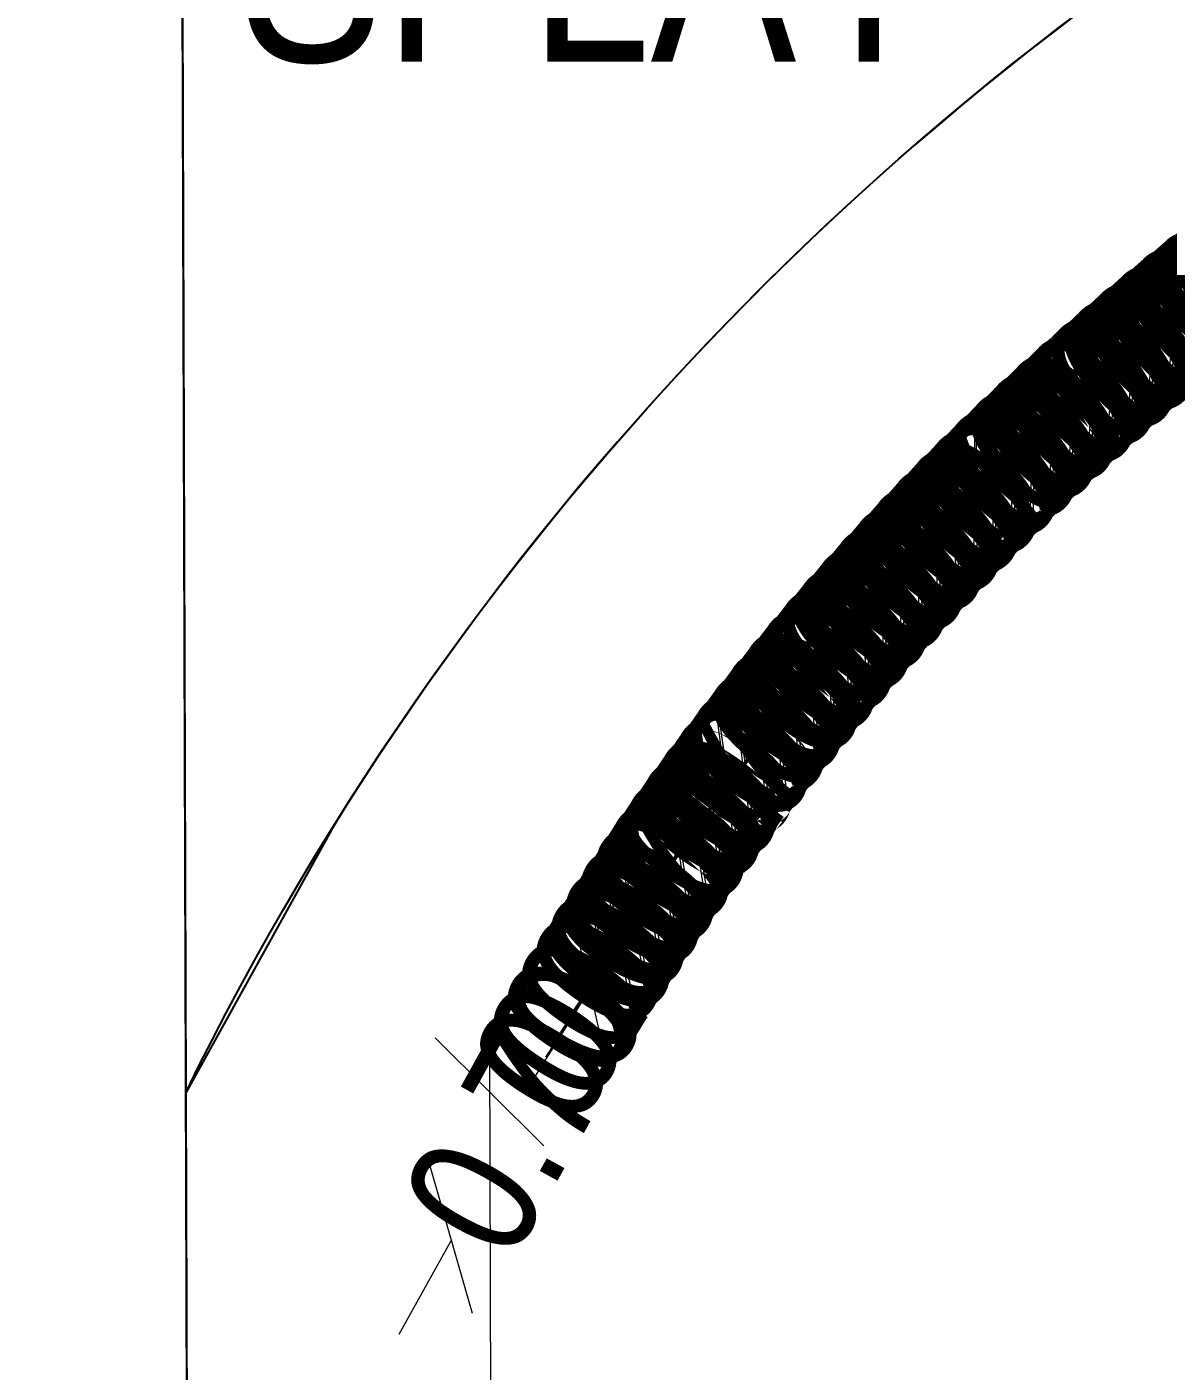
# Model space of a CAD drawing. Header units: millimetres. Extents: x 29397 to 29927, y 26123 to 26652.
# Drawn here: x 29647.946 to 29650.576, y 26380.767 to 26383.866 of the extents above; entities that cross this region are included whole.
import ezdxf

# ---------------------------------------------------------------- set-up
doc = ezdxf.new("R2010")
doc.units = ezdxf.units.MM
doc.header["$LTSCALE"] = 0.3
for name, color, linetype in [('_IndivSubPlot', 180, 'Continuous'), ('_IndivSubPlot_DIMENSION', 7, 'Continuous'), ('_InternalRoad', 3, 'Continuous'), ('_Splay', 90, 'Continuous')]:
    doc.layers.add(name, color=color, linetype=linetype)
doc.layers.get('0').off()
doc.styles.add('PreDCRFont', font='ARIALN.TTF')
doc.dimstyles.new('PDCR-PLOT-INT', dxfattribs={"dimtxt": 0.3, "dimasz": 0.25, "dimexe": 0.25, "dimexo": 0.25, "dimgap": 0.25, "dimtad": 0, "dimzin": 0, "dimdsep": 46, "dimtxsty": 'PreDCRFont', "dimblk": 'OBLIQUE', "dimcen": 0.5, "dimdle": 0.1, "dimadec": 0, "dimazin": 0, "dimtfac": 1, "dimtix": 1, "dimtofl": 0, "dimtmove": 1, "dimatfit": 1, "dimfxl": 1, "dimtolj": 1, "dimtzin": 0, "dimlwd": 15, "dimarcsym": 0})

# ---------------------------------------------------------------- blocks, each defined once
blk = doc.blocks.new('_Oblique')
at = {"color": 0, "linetype": 'ByBlock', "lineweight": -2}
blk.add_line((-0.5, -0.5), (0.5, 0.5), dxfattribs=at)
blk = doc.blocks.new('*D438')
at = {"layer": '_IndivSubPlot_DIMENSION', "color": 0, "lineweight": 15, "transparency": 16777216}
for p, q in [((29650.9936, 26383.4853), (29651.1986, 26383.6284)), ((29650.9369, 26383.4457), (29650.732, 26383.3025))]:
    blk.add_line(p, q, dxfattribs=at)
at = {"layer": '_IndivSubPlot_DIMENSION', "color": 0, "lineweight": 15, "transparency": 16777216, "xscale": 0.25, "yscale": 0.25, "zscale": 0.25}
for p, rotation in [((29650.9936, 26383.4853), 214.9317827750396), ((29650.9369, 26383.4457), 34.93178277503959)]:
    blk.add_blockref('_Oblique', p, dxfattribs=dict(at, rotation=rotation))
at = {"layer": '_IndivSubPlot_DIMENSION', "color": 0, "lineweight": 15, "transparency": 16777216, "insert": (29650.9653, 26383.4655), "char_height": 0.3, "attachment_point": 5, "rotation": 34.9318, "style": 'PreDCRFont'}
blk.add_mtext('\\A1;0.07', dxfattribs=at)
blk = doc.blocks.new('*D439')
at = {"layer": '_IndivSubPlot_DIMENSION', "color": 0, "lineweight": 15, "transparency": 16777216}
for p, q in [((29650.9426, 26383.4497), (29651.1462, 26383.5949)), ((29650.8863, 26383.4096), (29650.6828, 26383.2644))]:
    blk.add_line(p, q, dxfattribs=at)
at = {"layer": '_IndivSubPlot_DIMENSION', "color": 0, "lineweight": 15, "transparency": 16777216, "xscale": 0.25, "yscale": 0.25, "zscale": 0.25}
for p, rotation in [((29650.9426, 26383.4497), 215.5047405726479), ((29650.8863, 26383.4096), 35.50474057264788)]:
    blk.add_blockref('_Oblique', p, dxfattribs=dict(at, rotation=rotation))
at = {"layer": '_IndivSubPlot_DIMENSION', "color": 0, "lineweight": 15, "transparency": 16777216, "insert": (29650.9145, 26383.4296), "char_height": 0.3, "attachment_point": 5, "rotation": 35.5047, "style": 'PreDCRFont'}
blk.add_mtext('\\A1;0.07', dxfattribs=at)
blk = doc.blocks.new('*D440')
at = {"layer": '_IndivSubPlot_DIMENSION', "color": 0, "lineweight": 15, "transparency": 16777216}
for p, q in [((29650.892, 26383.4137), (29651.0941, 26383.5609)), ((29650.8361, 26383.3729), (29650.6341, 26383.2257))]:
    blk.add_line(p, q, dxfattribs=at)
at = {"layer": '_IndivSubPlot_DIMENSION', "color": 0, "lineweight": 15, "transparency": 16777216, "xscale": 0.25, "yscale": 0.25, "zscale": 0.25}
for p, rotation in [((29650.892, 26383.4137), 216.0776983685036), ((29650.8361, 26383.3729), 36.07769836850354)]:
    blk.add_blockref('_Oblique', p, dxfattribs=dict(at, rotation=rotation))
at = {"layer": '_IndivSubPlot_DIMENSION', "color": 0, "lineweight": 15, "transparency": 16777216, "insert": (29650.8641, 26383.3933), "char_height": 0.3, "attachment_point": 5, "rotation": 36.0777, "style": 'PreDCRFont'}
blk.add_mtext('\\A1;0.07', dxfattribs=at)
blk = doc.blocks.new('*D441')
at = {"layer": '_IndivSubPlot_DIMENSION', "color": 0, "lineweight": 15, "transparency": 16777216}
for p, q in [((29650.8418, 26383.3771), (29651.0423, 26383.5263)), ((29650.7863, 26383.3358), (29650.5857, 26383.1866))]:
    blk.add_line(p, q, dxfattribs=at)
at = {"layer": '_IndivSubPlot_DIMENSION', "color": 0, "lineweight": 15, "transparency": 16777216, "xscale": 0.25, "yscale": 0.25, "zscale": 0.25}
for p, rotation in [((29650.8418, 26383.3771), 216.6506561622939), ((29650.7863, 26383.3358), 36.65065616229394)]:
    blk.add_blockref('_Oblique', p, dxfattribs=dict(at, rotation=rotation))
at = {"layer": '_IndivSubPlot_DIMENSION', "color": 0, "lineweight": 15, "transparency": 16777216, "insert": (29650.814, 26383.3564), "char_height": 0.3, "attachment_point": 5, "rotation": 36.6507, "style": 'PreDCRFont'}
blk.add_mtext('\\A1;0.07', dxfattribs=at)
blk = doc.blocks.new('*D442')
at = {"layer": '_IndivSubPlot_DIMENSION', "color": 0, "lineweight": 15, "transparency": 16777216}
for p, q in [((29650.7919, 26383.34), (29650.991, 26383.4912)), ((29650.7368, 26383.2982), (29650.5378, 26383.147))]:
    blk.add_line(p, q, dxfattribs=at)
at = {"layer": '_IndivSubPlot_DIMENSION', "color": 0, "lineweight": 15, "transparency": 16777216, "xscale": 0.25, "yscale": 0.25, "zscale": 0.25}
for p, rotation in [((29650.7919, 26383.34), 217.2236139569976), ((29650.7368, 26383.2982), 37.22361395699755)]:
    blk.add_blockref('_Oblique', p, dxfattribs=dict(at, rotation=rotation))
at = {"layer": '_IndivSubPlot_DIMENSION', "color": 0, "lineweight": 15, "transparency": 16777216, "insert": (29650.7644, 26383.3191), "char_height": 0.3, "attachment_point": 5, "rotation": 37.2236, "style": 'PreDCRFont'}
blk.add_mtext('\\A1;0.07', dxfattribs=at)
blk = doc.blocks.new('*D443')
at = {"layer": '_IndivSubPlot_DIMENSION', "color": 0, "lineweight": 15, "transparency": 16777216}
for p, q in [((29650.7424, 26383.3024), (29650.9399, 26383.4557)), ((29650.6877, 26383.2601), (29650.4902, 26383.1068))]:
    blk.add_line(p, q, dxfattribs=at)
at = {"layer": '_IndivSubPlot_DIMENSION', "color": 0, "lineweight": 15, "transparency": 16777216, "xscale": 0.25, "yscale": 0.25, "zscale": 0.25}
for p, rotation in [((29650.7424, 26383.3024), 217.7965717533698), ((29650.6877, 26383.2601), 37.79657175336979)]:
    blk.add_blockref('_Oblique', p, dxfattribs=dict(at, rotation=rotation))
at = {"layer": '_IndivSubPlot_DIMENSION', "color": 0, "lineweight": 15, "transparency": 16777216, "insert": (29650.7151, 26383.2813), "char_height": 0.3, "attachment_point": 5, "rotation": 37.7966, "style": 'PreDCRFont'}
blk.add_mtext('\\A1;0.07', dxfattribs=at)
blk = doc.blocks.new('*D444')
at = {"layer": '_IndivSubPlot_DIMENSION', "color": 0, "lineweight": 15, "transparency": 16777216}
for p, q in [((29650.6932, 26383.2644), (29650.8892, 26383.4196)), ((29650.639, 26383.2215), (29650.443, 26383.0663))]:
    blk.add_line(p, q, dxfattribs=at)
at = {"layer": '_IndivSubPlot_DIMENSION', "color": 0, "lineweight": 15, "transparency": 16777216, "xscale": 0.25, "yscale": 0.25, "zscale": 0.25}
for p, rotation in [((29650.6932, 26383.2644), 218.3695295464624), ((29650.639, 26383.2215), 38.3695295464624)]:
    blk.add_blockref('_Oblique', p, dxfattribs=dict(at, rotation=rotation))
at = {"layer": '_IndivSubPlot_DIMENSION', "color": 0, "lineweight": 15, "transparency": 16777216, "insert": (29650.6661, 26383.2429), "char_height": 0.3, "attachment_point": 5, "rotation": 38.3695, "style": 'PreDCRFont'}
blk.add_mtext('\\A1;0.07', dxfattribs=at)
blk = doc.blocks.new('*D445')
at = {"layer": '_IndivSubPlot_DIMENSION', "color": 0, "lineweight": 15, "transparency": 16777216}
for p, q in [((29650.6445, 26383.2258), (29650.8389, 26383.383)), ((29650.5907, 26383.1824), (29650.3963, 26383.0252))]:
    blk.add_line(p, q, dxfattribs=at)
at = {"layer": '_IndivSubPlot_DIMENSION', "color": 0, "lineweight": 15, "transparency": 16777216, "xscale": 0.25, "yscale": 0.25, "zscale": 0.25}
for p, rotation in [((29650.6445, 26383.2258), 218.9424873441079), ((29650.5907, 26383.1824), 38.94248734410793)]:
    blk.add_blockref('_Oblique', p, dxfattribs=dict(at, rotation=rotation))
at = {"layer": '_IndivSubPlot_DIMENSION', "color": 0, "lineweight": 15, "transparency": 16777216, "insert": (29650.6176, 26383.2041), "char_height": 0.3, "attachment_point": 5, "rotation": 38.9425, "style": 'PreDCRFont'}
blk.add_mtext('\\A1;0.07', dxfattribs=at)
blk = doc.blocks.new('*D446')
at = {"layer": '_IndivSubPlot_DIMENSION', "color": 0, "lineweight": 15, "transparency": 16777216}
for p, q in [((29650.5961, 26383.1868), (29650.789, 26383.3459)), ((29650.5428, 26383.1428), (29650.3499, 26382.9837))]:
    blk.add_line(p, q, dxfattribs=at)
at = {"layer": '_IndivSubPlot_DIMENSION', "color": 0, "lineweight": 15, "transparency": 16777216, "xscale": 0.25, "yscale": 0.25, "zscale": 0.25}
for p, rotation in [((29650.5961, 26383.1868), 219.5154451380049), ((29650.5428, 26383.1428), 39.51544513800489)]:
    blk.add_blockref('_Oblique', p, dxfattribs=dict(at, rotation=rotation))
at = {"layer": '_IndivSubPlot_DIMENSION', "color": 0, "lineweight": 15, "transparency": 16777216, "insert": (29650.5695, 26383.1648), "char_height": 0.3, "attachment_point": 5, "rotation": 39.5154, "style": 'PreDCRFont'}
blk.add_mtext('\\A1;0.07', dxfattribs=at)
blk = doc.blocks.new('*D447')
at = {"layer": '_IndivSubPlot_DIMENSION', "color": 0, "lineweight": 15, "transparency": 16777216}
for p, q in [((29650.5482, 26383.1473), (29650.7394, 26383.3083)), ((29650.4953, 26383.1027), (29650.304, 26382.9417))]:
    blk.add_line(p, q, dxfattribs=at)
at = {"layer": '_IndivSubPlot_DIMENSION', "color": 0, "lineweight": 15, "transparency": 16777216, "xscale": 0.25, "yscale": 0.25, "zscale": 0.25}
for p, rotation in [((29650.5482, 26383.1473), 220.0884029335193), ((29650.4953, 26383.1027), 40.0884029335193)]:
    blk.add_blockref('_Oblique', p, dxfattribs=dict(at, rotation=rotation))
at = {"layer": '_IndivSubPlot_DIMENSION', "color": 0, "lineweight": 15, "transparency": 16777216, "insert": (29650.5217, 26383.125), "char_height": 0.3, "attachment_point": 5, "rotation": 40.0884, "style": 'PreDCRFont'}
blk.add_mtext('\\A1;0.07', dxfattribs=at)
blk = doc.blocks.new('*D448')
at = {"layer": '_IndivSubPlot_DIMENSION', "color": 0, "lineweight": 15, "transparency": 16777216}
for p, q in [((29650.5006, 26383.1073), (29650.6902, 26383.2702)), ((29650.4481, 26383.0622), (29650.2585, 26382.8993))]:
    blk.add_line(p, q, dxfattribs=at)
at = {"layer": '_IndivSubPlot_DIMENSION', "color": 0, "lineweight": 15, "transparency": 16777216, "xscale": 0.25, "yscale": 0.25, "zscale": 0.25}
for p, rotation in [((29650.5006, 26383.1073), 220.6613607285867), ((29650.4481, 26383.0622), 40.66136072858671)]:
    blk.add_blockref('_Oblique', p, dxfattribs=dict(at, rotation=rotation))
at = {"layer": '_IndivSubPlot_DIMENSION', "color": 0, "lineweight": 15, "transparency": 16777216, "insert": (29650.4744, 26383.0847), "char_height": 0.3, "attachment_point": 5, "rotation": 40.6614, "style": 'PreDCRFont'}
blk.add_mtext('\\A1;0.07', dxfattribs=at)
blk = doc.blocks.new('*D449')
at = {"layer": '_IndivSubPlot_DIMENSION', "color": 0, "lineweight": 15, "transparency": 16777216}
for p, q in [((29650.4534, 26383.0668), (29650.6414, 26383.2316)), ((29650.4014, 26383.0212), (29650.2134, 26382.8564))]:
    blk.add_line(p, q, dxfattribs=at)
at = {"layer": '_IndivSubPlot_DIMENSION', "color": 0, "lineweight": 15, "transparency": 16777216, "xscale": 0.25, "yscale": 0.25, "zscale": 0.25}
for p, rotation in [((29650.4534, 26383.0668), 221.2343185221098), ((29650.4014, 26383.0212), 41.23431852210981)]:
    blk.add_blockref('_Oblique', p, dxfattribs=dict(at, rotation=rotation))
at = {"layer": '_IndivSubPlot_DIMENSION', "color": 0, "lineweight": 15, "transparency": 16777216, "insert": (29650.4274, 26383.044), "char_height": 0.3, "attachment_point": 5, "rotation": 41.2343, "style": 'PreDCRFont'}
blk.add_mtext('\\A1;0.07', dxfattribs=at)
blk = doc.blocks.new('*D450')
at = {"layer": '_IndivSubPlot_DIMENSION', "color": 0, "lineweight": 15, "transparency": 16777216}
for p, q in [((29650.4067, 26383.0259), (29650.593, 26383.1925)), ((29650.3551, 26382.9798), (29650.1688, 26382.8131))]:
    blk.add_line(p, q, dxfattribs=at)
at = {"layer": '_IndivSubPlot_DIMENSION', "color": 0, "lineweight": 15, "transparency": 16777216, "xscale": 0.25, "yscale": 0.25, "zscale": 0.25}
for p, rotation in [((29650.4067, 26383.0259), 221.8072763197388), ((29650.3551, 26382.9798), 41.80727631973878)]:
    blk.add_blockref('_Oblique', p, dxfattribs=dict(at, rotation=rotation))
at = {"layer": '_IndivSubPlot_DIMENSION', "color": 0, "lineweight": 15, "transparency": 16777216, "insert": (29650.3809, 26383.0028), "char_height": 0.3, "attachment_point": 5, "rotation": 41.8073, "style": 'PreDCRFont'}
blk.add_mtext('\\A1;0.07', dxfattribs=at)
blk = doc.blocks.new('*D451')
at = {"layer": '_IndivSubPlot_DIMENSION', "color": 0, "lineweight": 15, "transparency": 16777216}
for p, q in [((29650.3603, 26382.9845), (29650.545, 26383.153)), ((29650.3092, 26382.9378), (29650.1245, 26382.7693))]:
    blk.add_line(p, q, dxfattribs=at)
at = {"layer": '_IndivSubPlot_DIMENSION', "color": 0, "lineweight": 15, "transparency": 16777216, "xscale": 0.25, "yscale": 0.25, "zscale": 0.25}
for p, rotation in [((29650.3603, 26382.9845), 222.3802341126885), ((29650.3092, 26382.9378), 42.38023411268845)]:
    blk.add_blockref('_Oblique', p, dxfattribs=dict(at, rotation=rotation))
at = {"layer": '_IndivSubPlot_DIMENSION', "color": 0, "lineweight": 15, "transparency": 16777216, "insert": (29650.3348, 26382.9611), "char_height": 0.3, "attachment_point": 5, "rotation": 42.3802, "style": 'PreDCRFont'}
blk.add_mtext('\\A1;0.07', dxfattribs=at)
blk = doc.blocks.new('*D452')
at = {"layer": '_IndivSubPlot_DIMENSION', "color": 0, "lineweight": 15, "transparency": 16777216}
for p, q in [((29650.3144, 26382.9426), (29650.4973, 26383.1129)), ((29650.2638, 26382.8955), (29650.0808, 26382.7251))]:
    blk.add_line(p, q, dxfattribs=at)
at = {"layer": '_IndivSubPlot_DIMENSION', "color": 0, "lineweight": 15, "transparency": 16777216, "xscale": 0.25, "yscale": 0.25, "zscale": 0.25}
for p, rotation in [((29650.3144, 26382.9426), 222.9531919108155), ((29650.2638, 26382.8955), 42.95319191081549)]:
    blk.add_blockref('_Oblique', p, dxfattribs=dict(at, rotation=rotation))
at = {"layer": '_IndivSubPlot_DIMENSION', "color": 0, "lineweight": 15, "transparency": 16777216, "insert": (29650.2891, 26382.919), "char_height": 0.3, "attachment_point": 5, "rotation": 42.9532, "style": 'PreDCRFont'}
blk.add_mtext('\\A1;0.07', dxfattribs=at)
blk = doc.blocks.new('*D453')
at = {"layer": '_IndivSubPlot_DIMENSION', "color": 0, "lineweight": 15, "transparency": 16777216}
for p, q in [((29650.2688, 26382.9003), (29650.4501, 26383.0724)), ((29650.2187, 26382.8526), (29650.0374, 26382.6805))]:
    blk.add_line(p, q, dxfattribs=at)
at = {"layer": '_IndivSubPlot_DIMENSION', "color": 0, "lineweight": 15, "transparency": 16777216, "xscale": 0.25, "yscale": 0.25, "zscale": 0.25}
for p, rotation in [((29650.2688, 26382.9003), 223.52614970193), ((29650.2187, 26382.8526), 43.52614970192997)]:
    blk.add_blockref('_Oblique', p, dxfattribs=dict(at, rotation=rotation))
at = {"layer": '_IndivSubPlot_DIMENSION', "color": 0, "lineweight": 15, "transparency": 16777216, "insert": (29650.2438, 26382.8764), "char_height": 0.3, "attachment_point": 5, "rotation": 43.5261, "style": 'PreDCRFont'}
blk.add_mtext('\\A1;0.07', dxfattribs=at)
blk = doc.blocks.new('*D454')
at = {"layer": '_IndivSubPlot_DIMENSION', "color": 0, "lineweight": 15, "transparency": 16777216}
for p, q in [((29650.2238, 26382.8575), (29650.4033, 26383.0315)), ((29650.1741, 26382.8094), (29649.9946, 26382.6354))]:
    blk.add_line(p, q, dxfattribs=at)
at = {"layer": '_IndivSubPlot_DIMENSION', "color": 0, "lineweight": 15, "transparency": 16777216, "xscale": 0.25, "yscale": 0.25, "zscale": 0.25}
for p, rotation in [((29650.2238, 26382.8575), 224.0991074991223), ((29650.1741, 26382.8094), 44.09910749912229)]:
    blk.add_blockref('_Oblique', p, dxfattribs=dict(at, rotation=rotation))
at = {"layer": '_IndivSubPlot_DIMENSION', "color": 0, "lineweight": 15, "transparency": 16777216, "insert": (29650.1989, 26382.8334), "char_height": 0.3, "attachment_point": 5, "rotation": 44.0991, "style": 'PreDCRFont'}
blk.add_mtext('\\A1;0.07', dxfattribs=at)
blk = doc.blocks.new('*D455')
at = {"layer": '_IndivSubPlot_DIMENSION', "color": 0, "lineweight": 15, "transparency": 16777216}
for p, q in [((29650.1791, 26382.8143), (29650.3569, 26382.99)), ((29650.1299, 26382.7656), (29649.9521, 26382.5899))]:
    blk.add_line(p, q, dxfattribs=at)
at = {"layer": '_IndivSubPlot_DIMENSION', "color": 0, "lineweight": 15, "transparency": 16777216, "xscale": 0.25, "yscale": 0.25, "zscale": 0.25}
for p, rotation in [((29650.1791, 26382.8143), 224.6720652960527), ((29650.1299, 26382.7656), 44.67206529605269)]:
    blk.add_blockref('_Oblique', p, dxfattribs=dict(at, rotation=rotation))
at = {"layer": '_IndivSubPlot_DIMENSION', "color": 0, "lineweight": 15, "transparency": 16777216, "insert": (29650.1545, 26382.7899), "char_height": 0.3, "attachment_point": 5, "rotation": 44.6721, "style": 'PreDCRFont'}
blk.add_mtext('\\A1;0.07', dxfattribs=at)
blk = doc.blocks.new('*D456')
at = {"layer": '_IndivSubPlot_DIMENSION', "color": 0, "lineweight": 15, "transparency": 16777216}
for p, q in [((29650.1349, 26382.7706), (29650.3109, 26382.9481)), ((29650.0862, 26382.7215), (29649.9102, 26382.5439))]:
    blk.add_line(p, q, dxfattribs=at)
at = {"layer": '_IndivSubPlot_DIMENSION', "color": 0, "lineweight": 15, "transparency": 16777216, "xscale": 0.25, "yscale": 0.25, "zscale": 0.25}
for p, rotation in [((29650.1349, 26382.7706), 225.245023088986), ((29650.0862, 26382.7215), 45.24502308898602)]:
    blk.add_blockref('_Oblique', p, dxfattribs=dict(at, rotation=rotation))
at = {"layer": '_IndivSubPlot_DIMENSION', "color": 0, "lineweight": 15, "transparency": 16777216, "insert": (29650.1105, 26382.746), "char_height": 0.3, "attachment_point": 5, "rotation": 45.245, "style": 'PreDCRFont'}
blk.add_mtext('\\A1;0.07', dxfattribs=at)
blk = doc.blocks.new('*D457')
at = {"layer": '_IndivSubPlot_DIMENSION', "color": 0, "lineweight": 15, "transparency": 16777216}
for p, q in [((29650.0911, 26382.7265), (29650.2653, 26382.9058)), ((29650.0429, 26382.6769), (29649.8687, 26382.4976))]:
    blk.add_line(p, q, dxfattribs=at)
at = {"layer": '_IndivSubPlot_DIMENSION', "color": 0, "lineweight": 15, "transparency": 16777216, "xscale": 0.25, "yscale": 0.25, "zscale": 0.25}
for p, rotation in [((29650.0911, 26382.7265), 225.8179808859337), ((29650.0429, 26382.6769), 45.81798088593364)]:
    blk.add_blockref('_Oblique', p, dxfattribs=dict(at, rotation=rotation))
at = {"layer": '_IndivSubPlot_DIMENSION', "color": 0, "lineweight": 15, "transparency": 16777216, "insert": (29650.067, 26382.7017), "char_height": 0.3, "attachment_point": 5, "rotation": 45.818, "style": 'PreDCRFont'}
blk.add_mtext('\\A1;0.07', dxfattribs=at)
blk = doc.blocks.new('*D458')
at = {"layer": '_IndivSubPlot_DIMENSION', "color": 0, "lineweight": 15, "transparency": 16777216}
for p, q in [((29650.0478, 26382.6819), (29650.2202, 26382.8629)), ((29650.0001, 26382.6319), (29649.8276, 26382.4508))]:
    blk.add_line(p, q, dxfattribs=at)
at = {"layer": '_IndivSubPlot_DIMENSION', "color": 0, "lineweight": 15, "transparency": 16777216, "xscale": 0.25, "yscale": 0.25, "zscale": 0.25}
for p, rotation in [((29650.0478, 26382.6819), 226.3909386777157), ((29650.0001, 26382.6319), 46.39093867771571)]:
    blk.add_blockref('_Oblique', p, dxfattribs=dict(at, rotation=rotation))
at = {"layer": '_IndivSubPlot_DIMENSION', "color": 0, "lineweight": 15, "transparency": 16777216, "insert": (29650.0239, 26382.6569), "char_height": 0.3, "attachment_point": 5, "rotation": 46.3909, "style": 'PreDCRFont'}
blk.add_mtext('\\A1;0.07', dxfattribs=at)
blk = doc.blocks.new('*D459')
at = {"layer": '_IndivSubPlot_DIMENSION', "color": 0, "lineweight": 15, "transparency": 16777216}
for p, q in [((29650.0049, 26382.6369), (29650.1755, 26382.8197)), ((29649.9577, 26382.5864), (29649.787, 26382.4037))]:
    blk.add_line(p, q, dxfattribs=at)
at = {"layer": '_IndivSubPlot_DIMENSION', "color": 0, "lineweight": 15, "transparency": 16777216, "xscale": 0.25, "yscale": 0.25, "zscale": 0.25}
for p, rotation in [((29650.0049, 26382.6369), 226.9638964765071), ((29649.9577, 26382.5864), 46.96389647650714)]:
    blk.add_blockref('_Oblique', p, dxfattribs=dict(at, rotation=rotation))
at = {"layer": '_IndivSubPlot_DIMENSION', "color": 0, "lineweight": 15, "transparency": 16777216, "insert": (29649.9813, 26382.6117), "char_height": 0.3, "attachment_point": 5, "rotation": 46.9639, "style": 'PreDCRFont'}
blk.add_mtext('\\A1;0.07', dxfattribs=at)
blk = doc.blocks.new('*D460')
at = {"layer": '_IndivSubPlot_DIMENSION', "color": 0, "lineweight": 15, "transparency": 16777216}
for p, q in [((29649.9624, 26382.5915), (29650.1312, 26382.776)), ((29649.9157, 26382.5405), (29649.7469, 26382.3561))]:
    blk.add_line(p, q, dxfattribs=at)
at = {"layer": '_IndivSubPlot_DIMENSION', "color": 0, "lineweight": 15, "transparency": 16777216, "xscale": 0.25, "yscale": 0.25, "zscale": 0.25}
for p, rotation in [((29649.9624, 26382.5915), 227.5368542680193), ((29649.9157, 26382.5405), 47.53685426801936)]:
    blk.add_blockref('_Oblique', p, dxfattribs=dict(at, rotation=rotation))
at = {"layer": '_IndivSubPlot_DIMENSION', "color": 0, "lineweight": 15, "transparency": 16777216, "insert": (29649.9391, 26382.566), "char_height": 0.3, "attachment_point": 5, "rotation": 47.5369, "style": 'PreDCRFont'}
blk.add_mtext('\\A1;0.07', dxfattribs=at)
blk = doc.blocks.new('*D461')
at = {"layer": '_IndivSubPlot_DIMENSION', "color": 0, "lineweight": 15, "transparency": 16777216}
for p, q in [((29649.9204, 26382.5457), (29650.0874, 26382.7318)), ((29649.8743, 26382.4942), (29649.7073, 26382.3081))]:
    blk.add_line(p, q, dxfattribs=at)
at = {"layer": '_IndivSubPlot_DIMENSION', "color": 0, "lineweight": 15, "transparency": 16777216, "xscale": 0.25, "yscale": 0.25, "zscale": 0.25}
for p, rotation in [((29649.9204, 26382.5457), 228.109812067453), ((29649.8743, 26382.4942), 48.10981206745297)]:
    blk.add_blockref('_Oblique', p, dxfattribs=dict(at, rotation=rotation))
at = {"layer": '_IndivSubPlot_DIMENSION', "color": 0, "lineweight": 15, "transparency": 16777216, "insert": (29649.8973, 26382.52), "char_height": 0.3, "attachment_point": 5, "rotation": 48.1098, "style": 'PreDCRFont'}
blk.add_mtext('\\A1;0.07', dxfattribs=at)
blk = doc.blocks.new('*D462')
at = {"layer": '_IndivSubPlot_DIMENSION', "color": 0, "lineweight": 15, "transparency": 16777216}
for p, q in [((29649.8789, 26382.4995), (29650.044, 26382.6872)), ((29649.8332, 26382.4475), (29649.6682, 26382.2598))]:
    blk.add_line(p, q, dxfattribs=at)
at = {"layer": '_IndivSubPlot_DIMENSION', "color": 0, "lineweight": 15, "transparency": 16777216, "xscale": 0.25, "yscale": 0.25, "zscale": 0.25}
for p, rotation in [((29649.8789, 26382.4995), 228.6827698578121), ((29649.8332, 26382.4475), 48.68276985781212)]:
    blk.add_blockref('_Oblique', p, dxfattribs=dict(at, rotation=rotation))
at = {"layer": '_IndivSubPlot_DIMENSION', "color": 0, "lineweight": 15, "transparency": 16777216, "insert": (29649.8561, 26382.4735), "char_height": 0.3, "attachment_point": 5, "rotation": 48.6828, "style": 'PreDCRFont'}
blk.add_mtext('\\A1;0.07', dxfattribs=at)
blk = doc.blocks.new('*D463')
at = {"layer": '_IndivSubPlot_DIMENSION', "color": 0, "lineweight": 15, "transparency": 16777216}
for p, q in [((29649.8378, 26382.4528), (29650.001, 26382.6422)), ((29649.7927, 26382.4004), (29649.6295, 26382.211))]:
    blk.add_line(p, q, dxfattribs=at)
at = {"layer": '_IndivSubPlot_DIMENSION', "color": 0, "lineweight": 15, "transparency": 16777216, "xscale": 0.25, "yscale": 0.25, "zscale": 0.25}
for p, rotation in [((29649.8378, 26382.4528), 229.2557276556797), ((29649.7927, 26382.4004), 49.25572765567976)]:
    blk.add_blockref('_Oblique', p, dxfattribs=dict(at, rotation=rotation))
at = {"layer": '_IndivSubPlot_DIMENSION', "color": 0, "lineweight": 15, "transparency": 16777216, "insert": (29649.8153, 26382.4266), "char_height": 0.3, "attachment_point": 5, "rotation": 49.2557, "style": 'PreDCRFont'}
blk.add_mtext('\\A1;0.07', dxfattribs=at)
blk = doc.blocks.new('*D464')
at = {"layer": '_IndivSubPlot_DIMENSION', "color": 0, "lineweight": 15, "transparency": 16777216}
for p, q in [((29649.7972, 26382.4057), (29649.9585, 26382.5968)), ((29649.7526, 26382.3529), (29649.5914, 26382.1619))]:
    blk.add_line(p, q, dxfattribs=at)
at = {"layer": '_IndivSubPlot_DIMENSION', "color": 0, "lineweight": 15, "transparency": 16777216, "xscale": 0.25, "yscale": 0.25, "zscale": 0.25}
for p, rotation in [((29649.7972, 26382.4057), 229.8286854502729), ((29649.7526, 26382.3529), 49.82868545027288)]:
    blk.add_blockref('_Oblique', p, dxfattribs=dict(at, rotation=rotation))
at = {"layer": '_IndivSubPlot_DIMENSION', "color": 0, "lineweight": 15, "transparency": 16777216, "insert": (29649.7749, 26382.3793), "char_height": 0.3, "attachment_point": 5, "rotation": 49.8287, "style": 'PreDCRFont'}
blk.add_mtext('\\A1;0.07', dxfattribs=at)
blk = doc.blocks.new('*D465')
at = {"layer": '_IndivSubPlot_DIMENSION', "color": 0, "lineweight": 15, "transparency": 16777216}
for p, q in [((29649.7571, 26382.3583), (29649.9165, 26382.5509)), ((29649.7131, 26382.305), (29649.5537, 26382.1124))]:
    blk.add_line(p, q, dxfattribs=at)
at = {"layer": '_IndivSubPlot_DIMENSION', "color": 0, "lineweight": 15, "transparency": 16777216, "xscale": 0.25, "yscale": 0.25, "zscale": 0.25}
for p, rotation in [((29649.7571, 26382.3583), 230.4016432456607), ((29649.7131, 26382.305), 50.40164324566067)]:
    blk.add_blockref('_Oblique', p, dxfattribs=dict(at, rotation=rotation))
at = {"layer": '_IndivSubPlot_DIMENSION', "color": 0, "lineweight": 15, "transparency": 16777216, "insert": (29649.7351, 26382.3316), "char_height": 0.3, "attachment_point": 5, "rotation": 50.4016, "style": 'PreDCRFont'}
blk.add_mtext('\\A1;0.07', dxfattribs=at)
blk = doc.blocks.new('*D466')
at = {"layer": '_IndivSubPlot_DIMENSION', "color": 0, "lineweight": 15, "transparency": 16777216}
for p, q in [((29649.7175, 26382.3104), (29649.8749, 26382.5046)), ((29649.6739, 26382.2567), (29649.5165, 26382.0625))]:
    blk.add_line(p, q, dxfattribs=at)
at = {"layer": '_IndivSubPlot_DIMENSION', "color": 0, "lineweight": 15, "transparency": 16777216, "xscale": 0.25, "yscale": 0.25, "zscale": 0.25}
for p, rotation in [((29649.7175, 26382.3104), 230.974601042017), ((29649.6739, 26382.2567), 50.974601042017)]:
    blk.add_blockref('_Oblique', p, dxfattribs=dict(at, rotation=rotation))
at = {"layer": '_IndivSubPlot_DIMENSION', "color": 0, "lineweight": 15, "transparency": 16777216, "insert": (29649.6957, 26382.2835), "char_height": 0.3, "attachment_point": 5, "rotation": 50.9746, "style": 'PreDCRFont'}
blk.add_mtext('\\A1;0.07', dxfattribs=at)
blk = doc.blocks.new('*D467')
at = {"layer": '_IndivSubPlot_DIMENSION', "color": 0, "lineweight": 15, "transparency": 16777216}
for p, q in [((29649.6783, 26382.2621), (29649.8338, 26382.4579)), ((29649.6353, 26382.208), (29649.4799, 26382.0122))]:
    blk.add_line(p, q, dxfattribs=at)
at = {"layer": '_IndivSubPlot_DIMENSION', "color": 0, "lineweight": 15, "transparency": 16777216, "xscale": 0.25, "yscale": 0.25, "zscale": 0.25}
for p, rotation in [((29649.6783, 26382.2621), 231.5475588352033), ((29649.6353, 26382.208), 51.54755883520333)]:
    blk.add_blockref('_Oblique', p, dxfattribs=dict(at, rotation=rotation))
at = {"layer": '_IndivSubPlot_DIMENSION', "color": 0, "lineweight": 15, "transparency": 16777216, "insert": (29649.6568, 26382.2351), "char_height": 0.3, "attachment_point": 5, "rotation": 51.5476, "style": 'PreDCRFont'}
blk.add_mtext('\\A1;0.07', dxfattribs=at)
blk = doc.blocks.new('*D468')
at = {"layer": '_IndivSubPlot_DIMENSION', "color": 0, "lineweight": 15, "transparency": 16777216}
for p, q in [((29649.6396, 26382.2135), (29649.7931, 26382.4108)), ((29649.5972, 26382.1589), (29649.4437, 26381.9616))]:
    blk.add_line(p, q, dxfattribs=at)
at = {"layer": '_IndivSubPlot_DIMENSION', "color": 0, "lineweight": 15, "transparency": 16777216, "xscale": 0.25, "yscale": 0.25, "zscale": 0.25}
for p, rotation in [((29649.6396, 26382.2135), 232.1205166315629), ((29649.5972, 26382.1589), 52.12051663156287)]:
    blk.add_blockref('_Oblique', p, dxfattribs=dict(at, rotation=rotation))
at = {"layer": '_IndivSubPlot_DIMENSION', "color": 0, "lineweight": 15, "transparency": 16777216, "insert": (29649.6184, 26382.1862), "char_height": 0.3, "attachment_point": 5, "rotation": 52.1205, "style": 'PreDCRFont'}
blk.add_mtext('\\A1;0.07', dxfattribs=at)
blk = doc.blocks.new('*D469')
at = {"layer": '_IndivSubPlot_DIMENSION', "color": 0, "lineweight": 15, "transparency": 16777216}
for p, q in [((29649.6015, 26382.1645), (29649.753, 26382.3633)), ((29649.5595, 26382.1095), (29649.408, 26381.9106))]:
    blk.add_line(p, q, dxfattribs=at)
at = {"layer": '_IndivSubPlot_DIMENSION', "color": 0, "lineweight": 15, "transparency": 16777216, "xscale": 0.25, "yscale": 0.25, "zscale": 0.25}
for p, rotation in [((29649.6015, 26382.1645), 232.6934744268302), ((29649.5595, 26382.1095), 52.69347442683021)]:
    blk.add_blockref('_Oblique', p, dxfattribs=dict(at, rotation=rotation))
at = {"layer": '_IndivSubPlot_DIMENSION', "color": 0, "lineweight": 15, "transparency": 16777216, "insert": (29649.5805, 26382.137), "char_height": 0.3, "attachment_point": 5, "rotation": 52.6935, "style": 'PreDCRFont'}
blk.add_mtext('\\A1;0.07', dxfattribs=at)
blk = doc.blocks.new('*D470')
at = {"layer": '_IndivSubPlot_DIMENSION', "color": 0, "lineweight": 15, "transparency": 16777216}
for p, q in [((29649.5638, 26382.115), (29649.7133, 26382.3154)), ((29649.5224, 26382.0596), (29649.3729, 26381.8593))]:
    blk.add_line(p, q, dxfattribs=at)
at = {"layer": '_IndivSubPlot_DIMENSION', "color": 0, "lineweight": 15, "transparency": 16777216, "xscale": 0.25, "yscale": 0.25, "zscale": 0.25}
for p, rotation in [((29649.5638, 26382.115), 233.2664322197622), ((29649.5224, 26382.0596), 53.26643221976216)]:
    blk.add_blockref('_Oblique', p, dxfattribs=dict(at, rotation=rotation))
at = {"layer": '_IndivSubPlot_DIMENSION', "color": 0, "lineweight": 15, "transparency": 16777216, "insert": (29649.5431, 26382.0873), "char_height": 0.3, "attachment_point": 5, "rotation": 53.2664, "style": 'PreDCRFont'}
blk.add_mtext('\\A1;0.07', dxfattribs=at)
blk = doc.blocks.new('*D471')
at = {"layer": '_IndivSubPlot_DIMENSION', "color": 0, "lineweight": 15, "transparency": 16777216}
for p, q in [((29649.5266, 26382.0653), (29649.6741, 26382.2671)), ((29649.4858, 26382.0094), (29649.3382, 26381.8076))]:
    blk.add_line(p, q, dxfattribs=at)
at = {"layer": '_IndivSubPlot_DIMENSION', "color": 0, "lineweight": 15, "transparency": 16777216, "xscale": 0.25, "yscale": 0.25, "zscale": 0.25}
for p, rotation in [((29649.5266, 26382.0653), 233.8393900183172), ((29649.4858, 26382.0094), 53.83939001831723)]:
    blk.add_blockref('_Oblique', p, dxfattribs=dict(at, rotation=rotation))
at = {"layer": '_IndivSubPlot_DIMENSION', "color": 0, "lineweight": 15, "transparency": 16777216, "insert": (29649.5062, 26382.0373), "char_height": 0.3, "attachment_point": 5, "rotation": 53.8394, "style": 'PreDCRFont'}
blk.add_mtext('\\A1;0.07', dxfattribs=at)
blk = doc.blocks.new('*D472')
at = {"layer": '_IndivSubPlot_DIMENSION', "color": 0, "lineweight": 15, "transparency": 16777216}
for p, q in [((29649.4899, 26382.0151), (29649.6353, 26382.2184)), ((29649.4496, 26381.9589), (29649.3041, 26381.7556))]:
    blk.add_line(p, q, dxfattribs=at)
at = {"layer": '_IndivSubPlot_DIMENSION', "color": 0, "lineweight": 15, "transparency": 16777216, "xscale": 0.25, "yscale": 0.25, "zscale": 0.25}
for p, rotation in [((29649.4899, 26382.0151), 234.4123478102987), ((29649.4496, 26381.9589), 54.4123478102987)]:
    blk.add_blockref('_Oblique', p, dxfattribs=dict(at, rotation=rotation))
at = {"layer": '_IndivSubPlot_DIMENSION', "color": 0, "lineweight": 15, "transparency": 16777216, "insert": (29649.4697, 26381.987), "char_height": 0.3, "attachment_point": 5, "rotation": 54.4123, "style": 'PreDCRFont'}
blk.add_mtext('\\A1;0.07', dxfattribs=at)
blk = doc.blocks.new('*D473')
at = {"layer": '_IndivSubPlot_DIMENSION', "color": 0, "lineweight": 15, "transparency": 16777216}
for p, q in [((29649.4537, 26381.9646), (29649.5971, 26382.1693)), ((29649.414, 26381.9079), (29649.2705, 26381.7032))]:
    blk.add_line(p, q, dxfattribs=at)
at = {"layer": '_IndivSubPlot_DIMENSION', "color": 0, "lineweight": 15, "transparency": 16777216, "xscale": 0.25, "yscale": 0.25, "zscale": 0.25}
for p, rotation in [((29649.4537, 26381.9646), 234.9853056067707), ((29649.414, 26381.9079), 54.98530560677067)]:
    blk.add_blockref('_Oblique', p, dxfattribs=dict(at, rotation=rotation))
at = {"layer": '_IndivSubPlot_DIMENSION', "color": 0, "lineweight": 15, "transparency": 16777216, "insert": (29649.4338, 26381.9363), "char_height": 0.3, "attachment_point": 5, "rotation": 54.9853, "style": 'PreDCRFont'}
blk.add_mtext('\\A1;0.07', dxfattribs=at)
blk = doc.blocks.new('*D474')
at = {"layer": '_IndivSubPlot_DIMENSION', "color": 0, "lineweight": 15, "transparency": 16777216}
for p, q in [((29649.418, 26381.9137), (29649.5594, 26382.1199)), ((29649.3789, 26381.8567), (29649.2375, 26381.6505))]:
    blk.add_line(p, q, dxfattribs=at)
at = {"layer": '_IndivSubPlot_DIMENSION', "color": 0, "lineweight": 15, "transparency": 16777216, "xscale": 0.25, "yscale": 0.25, "zscale": 0.25}
for p, rotation in [((29649.418, 26381.9137), 235.5582634014804), ((29649.3789, 26381.8567), 55.55826340148038)]:
    blk.add_blockref('_Oblique', p, dxfattribs=dict(at, rotation=rotation))
at = {"layer": '_IndivSubPlot_DIMENSION', "color": 0, "lineweight": 15, "transparency": 16777216, "insert": (29649.3984, 26381.8852), "char_height": 0.3, "attachment_point": 5, "rotation": 55.5583, "style": 'PreDCRFont'}
blk.add_mtext('\\A1;0.07', dxfattribs=at)
blk = doc.blocks.new('*D475')
at = {"layer": '_IndivSubPlot_DIMENSION', "color": 0, "lineweight": 15, "transparency": 16777216}
for p, q in [((29649.3828, 26381.8624), (29649.5221, 26382.07)), ((29649.3442, 26381.805), (29649.2049, 26381.5975))]:
    blk.add_line(p, q, dxfattribs=at)
at = {"layer": '_IndivSubPlot_DIMENSION', "color": 0, "lineweight": 15, "transparency": 16777216, "xscale": 0.25, "yscale": 0.25, "zscale": 0.25}
for p, rotation in [((29649.3828, 26381.8624), 236.1312211961547), ((29649.3442, 26381.805), 56.13122119615477)]:
    blk.add_blockref('_Oblique', p, dxfattribs=dict(at, rotation=rotation))
at = {"layer": '_IndivSubPlot_DIMENSION', "color": 0, "lineweight": 15, "transparency": 16777216, "insert": (29649.3635, 26381.8337), "char_height": 0.3, "attachment_point": 5, "rotation": 56.1312, "style": 'PreDCRFont'}
blk.add_mtext('\\A1;0.07', dxfattribs=at)
blk = doc.blocks.new('*D476')
at = {"layer": '_IndivSubPlot_DIMENSION', "color": 0, "lineweight": 15, "transparency": 16777216}
for p, q in [((29649.3481, 26381.8109), (29649.4854, 26382.0198)), ((29649.3102, 26381.7531), (29649.1729, 26381.5441))]:
    blk.add_line(p, q, dxfattribs=at)
at = {"layer": '_IndivSubPlot_DIMENSION', "color": 0, "lineweight": 15, "transparency": 16777216, "xscale": 0.25, "yscale": 0.25, "zscale": 0.25}
for p, rotation in [((29649.3481, 26381.8109), 236.7041789925501), ((29649.3102, 26381.7531), 56.70417899255006)]:
    blk.add_blockref('_Oblique', p, dxfattribs=dict(at, rotation=rotation))
at = {"layer": '_IndivSubPlot_DIMENSION', "color": 0, "lineweight": 15, "transparency": 16777216, "insert": (29649.3291, 26381.782), "char_height": 0.3, "attachment_point": 5, "rotation": 56.7042, "style": 'PreDCRFont'}
blk.add_mtext('\\A1;0.07', dxfattribs=at)
blk = doc.blocks.new('*D477')
at = {"layer": '_IndivSubPlot_DIMENSION', "color": 0, "lineweight": 15, "transparency": 16777216}
for p, q in [((29649.314, 26381.7589), (29649.4491, 26381.9693)), ((29649.2766, 26381.7008), (29649.1414, 26381.4904))]:
    blk.add_line(p, q, dxfattribs=at)
at = {"layer": '_IndivSubPlot_DIMENSION', "color": 0, "lineweight": 15, "transparency": 16777216, "xscale": 0.25, "yscale": 0.25, "zscale": 0.25}
for p, rotation in [((29649.314, 26381.7589), 237.2771367866693), ((29649.2766, 26381.7008), 57.2771367866693)]:
    blk.add_blockref('_Oblique', p, dxfattribs=dict(at, rotation=rotation))
at = {"layer": '_IndivSubPlot_DIMENSION', "color": 0, "lineweight": 15, "transparency": 16777216, "insert": (29649.2953, 26381.7298), "char_height": 0.3, "attachment_point": 5, "rotation": 57.2771, "style": 'PreDCRFont'}
blk.add_mtext('\\A1;0.07', dxfattribs=at)
blk = doc.blocks.new('*D478')
at = {"layer": '_IndivSubPlot_DIMENSION', "color": 0, "lineweight": 15, "transparency": 16777216}
for p, q in [((29649.2803, 26381.7067), (29649.4134, 26381.9183)), ((29649.2435, 26381.6481), (29649.1105, 26381.4364))]:
    blk.add_line(p, q, dxfattribs=at)
at = {"layer": '_IndivSubPlot_DIMENSION', "color": 0, "lineweight": 15, "transparency": 16777216, "xscale": 0.25, "yscale": 0.25, "zscale": 0.25}
for p, rotation in [((29649.2803, 26381.7067), 237.8500945840819), ((29649.2435, 26381.6481), 57.85009458408187)]:
    blk.add_blockref('_Oblique', p, dxfattribs=dict(at, rotation=rotation))
at = {"layer": '_IndivSubPlot_DIMENSION', "color": 0, "lineweight": 15, "transparency": 16777216, "insert": (29649.2619, 26381.6774), "char_height": 0.3, "attachment_point": 5, "rotation": 57.8501, "style": 'PreDCRFont'}
blk.add_mtext('\\A1;0.07', dxfattribs=at)
blk = doc.blocks.new('*D479')
at = {"layer": '_IndivSubPlot_DIMENSION', "color": 0, "lineweight": 15, "transparency": 16777216}
for p, q in [((29649.2633, 26381.6816), (29649.3844, 26381.9003)), ((29648.9247, 26381.0699), (29648.8036, 26380.8512))]:
    blk.add_line(p, q, dxfattribs=at)
at = {"layer": '_IndivSubPlot_DIMENSION', "color": 0, "lineweight": 15, "transparency": 16777216, "xscale": 0.25, "yscale": 0.25, "zscale": 0.25}
for p, rotation in [((29649.2633, 26381.6816), 241.0342997484337), ((29648.9247, 26381.0699), 61.03429974843372)]:
    blk.add_blockref('_Oblique', p, dxfattribs=dict(at, rotation=rotation))
at = {"layer": '_IndivSubPlot_DIMENSION', "color": 0, "lineweight": 15, "transparency": 16777216, "insert": (29649.094, 26381.3757), "char_height": 0.3, "attachment_point": 5, "rotation": 61.0343, "style": 'PreDCRFont'}
blk.add_mtext('\\A1;0.70', dxfattribs=at)
blk = doc.blocks.new('*D480')
at = {"layer": '_IndivSubPlot_DIMENSION', "color": 0, "lineweight": 15, "transparency": 16777216}
for p, q in [((29649.012, 26381.511), (29649.0304, 26375.4346)), ((29649.0526, 26368.0985), (29649.0342, 26374.175))]:
    blk.add_line(p, q, dxfattribs=at)
at = {"layer": '_IndivSubPlot_DIMENSION', "color": 0, "lineweight": 15, "transparency": 16777216, "xscale": 0.25, "yscale": 0.25, "zscale": 0.25}
for p, rotation in [((29649.0123, 26381.411), 90.17353337459723), ((29649.0523, 26368.1985), 270.1735333745972)]:
    blk.add_blockref('_Oblique', p, dxfattribs=dict(at, rotation=rotation))
at = {"layer": '_IndivSubPlot_DIMENSION', "color": 0, "lineweight": 15, "transparency": 16777216, "insert": (29649.0323, 26374.8048), "char_height": 0.3, "attachment_point": 5, "rotation": 270.1735, "style": 'PreDCRFont'}
blk.add_mtext('\\A1;13.21', dxfattribs=at)

msp = doc.modelspace()

# ---------------------------------------------------------------- linework, layer by layer
at = {"layer": '_IndivSubPlot'}
msp.add_lwpolyline([(29650.3684, 26383.8974), (29650.3134, 26383.8556), (29650.2587, 26383.8132), (29650.2045, 26383.7703), (29650.1507, 26383.7268), (29650.0974, 26383.6828), (29650.0445, 26383.6383), (29649.992, 26383.5932), (29649.94, 26383.5476), (29649.8885, 26383.5015), (29649.8374, 26383.4549), (29649.7868, 26383.4078), (29649.7366, 26383.3602), (29649.687, 26383.3121), (29649.6378, 26383.2634), (29649.5891, 26383.2143), (29649.5409, 26383.1647), (29649.4932, 26383.1147), (29649.446, 26383.0641), (29649.3993, 26383.0131), (29649.3532, 26382.9616), (29649.3075, 26382.9097), (29649.2624, 26382.8573), (29649.2178, 26382.8045), (29649.1737, 26382.7512), (29649.1301, 26382.6975), (29649.0871, 26382.6433), (29649.0447, 26382.5887), (29649.0028, 26382.5337), (29648.9614, 26382.4783), (29648.9206, 26382.4225), (29648.8804, 26382.3662), (29648.8407, 26382.3096), (29648.8016, 26382.2526), (29648.763, 26382.1951), (29648.7251, 26382.1373), (29648.6877, 26382.0792), (29648.6509, 26382.0206), (29648.3123, 26381.4089), (29648.3523, 26368.1964)], dxfattribs=at)
at = {"layer": '_InternalRoad'}
msp.add_lwpolyline([(29648.3032, 26384.4089), (29636.3041, 26384.0887), (29636.5763, 26294.2104), (29648.5763, 26294.2467)], close=True, dxfattribs=at)
at = {"layer": '_Splay'}
msp.add_lwpolyline([(29651.3021, 26384.4889), (29648.3032, 26384.4089), (29648.3123, 26381.4089, -0.15911)], format="xyb", close=True, dxfattribs=at)

# ---------------------------------------------------------------- texts
at = {"layer": '_Splay', "lineweight": 30, "style": 'PreDCRFont'}
msp.add_text('SPLAY', height=0.4392, dxfattribs=at).set_placement((29648.4331, 26383.7858))

# ---------------------------------------------------------------- dimensions: what is measured, and where the dimension line sits
at = {"layer": '_IndivSubPlot_DIMENSION', "lineweight": 15}
for p1, p2, text, picture, middle in [((29650.9936, 26383.4853), (29650.9369, 26383.4457), '0.07', '*D438', (29650.9653, 26383.4655)), ((29650.9426, 26383.4497), (29650.8863, 26383.4096), '0.07', '*D439', (29650.9145, 26383.4296)), ((29650.892, 26383.4137), (29650.8361, 26383.3729), '0.07', '*D440', (29650.8641, 26383.3933)), ((29650.8418, 26383.3771), (29650.7863, 26383.3358), '0.07', '*D441', (29650.814, 26383.3564)), ((29650.7919, 26383.34), (29650.7368, 26383.2982), '0.07', '*D442', (29650.7644, 26383.3191)), ((29650.7424, 26383.3024), (29650.6877, 26383.2601), '0.07', '*D443', (29650.7151, 26383.2813)), ((29650.6932, 26383.2644), (29650.639, 26383.2215), '0.07', '*D444', (29650.6661, 26383.2429)), ((29650.6445, 26383.2258), (29650.5907, 26383.1824), '0.07', '*D445', (29650.6176, 26383.2041)), ((29650.5961, 26383.1868), (29650.5428, 26383.1428), '0.07', '*D446', (29650.5695, 26383.1648)), ((29650.5482, 26383.1473), (29650.4953, 26383.1027), '0.07', '*D447', (29650.5217, 26383.125)), ((29650.5006, 26383.1073), (29650.4481, 26383.0622), '0.07', '*D448', (29650.4744, 26383.0847)), ((29650.4534, 26383.0668), (29650.4014, 26383.0212), '0.07', '*D449', (29650.4274, 26383.044)), ((29650.4067, 26383.0259), (29650.3551, 26382.9798), '0.07', '*D450', (29650.3809, 26383.0028)), ((29650.3603, 26382.9845), (29650.3092, 26382.9378), '0.07', '*D451', (29650.3348, 26382.9611)), ((29650.3144, 26382.9426), (29650.2638, 26382.8955), '0.07', '*D452', (29650.2891, 26382.919)), ((29650.2688, 26382.9003), (29650.2187, 26382.8526), '0.07', '*D453', (29650.2438, 26382.8764)), ((29650.2238, 26382.8575), (29650.1741, 26382.8094), '0.07', '*D454', (29650.1989, 26382.8334)), ((29650.1791, 26382.8143), (29650.1299, 26382.7656), '0.07', '*D455', (29650.1545, 26382.7899)), ((29650.1349, 26382.7706), (29650.0862, 26382.7215), '0.07', '*D456', (29650.1105, 26382.746)), ((29650.0911, 26382.7265), (29650.0429, 26382.6769), '0.07', '*D457', (29650.067, 26382.7017)), ((29650.0478, 26382.6819), (29650.0001, 26382.6319), '0.07', '*D458', (29650.0239, 26382.6569)), ((29650.0049, 26382.6369), (29649.9577, 26382.5864), '0.07', '*D459', (29649.9813, 26382.6117)), ((29649.9624, 26382.5915), (29649.9157, 26382.5405), '0.07', '*D460', (29649.9391, 26382.566)), ((29649.9204, 26382.5457), (29649.8743, 26382.4942), '0.07', '*D461', (29649.8973, 26382.52)), ((29649.8789, 26382.4995), (29649.8332, 26382.4475), '0.07', '*D462', (29649.8561, 26382.4735)), ((29649.8378, 26382.4528), (29649.7927, 26382.4004), '0.07', '*D463', (29649.8153, 26382.4266)), ((29649.7972, 26382.4057), (29649.7526, 26382.3529), '0.07', '*D464', (29649.7749, 26382.3793)), ((29649.7571, 26382.3583), (29649.7131, 26382.305), '0.07', '*D465', (29649.7351, 26382.3316)), ((29649.7175, 26382.3104), (29649.6739, 26382.2567), '0.07', '*D466', (29649.6957, 26382.2835)), ((29649.6783, 26382.2621), (29649.6353, 26382.208), '0.07', '*D467', (29649.6568, 26382.2351)), ((29649.6396, 26382.2135), (29649.5972, 26382.1589), '0.07', '*D468', (29649.6184, 26382.1862)), ((29649.6015, 26382.1645), (29649.5595, 26382.1095), '0.07', '*D469', (29649.5805, 26382.137)), ((29649.5638, 26382.115), (29649.5224, 26382.0596), '0.07', '*D470', (29649.5431, 26382.0873)), ((29649.5266, 26382.0653), (29649.4858, 26382.0094), '0.07', '*D471', (29649.5062, 26382.0373)), ((29649.4899, 26382.0151), (29649.4496, 26381.9589), '0.07', '*D472', (29649.4697, 26381.987)), ((29649.4537, 26381.9646), (29649.414, 26381.9079), '0.07', '*D473', (29649.4338, 26381.9363)), ((29649.418, 26381.9137), (29649.3789, 26381.8567), '0.07', '*D474', (29649.3984, 26381.8852)), ((29649.3828, 26381.8624), (29649.3442, 26381.805), '0.07', '*D475', (29649.3635, 26381.8337)), ((29649.3481, 26381.8109), (29649.3102, 26381.7531), '0.07', '*D476', (29649.3291, 26381.782)), ((29649.314, 26381.7589), (29649.2766, 26381.7008), '0.07', '*D477', (29649.2953, 26381.7298)), ((29649.2803, 26381.7067), (29649.2435, 26381.6481), '0.07', '*D478', (29649.2619, 26381.6774)), ((29649.2633, 26381.6816), (29648.9247, 26381.0699), '0.70', '*D479', (29649.094, 26381.3757)), ((29649.0123, 26381.411), (29649.0523, 26368.1985), '13.21', '*D480', (29649.0323, 26374.8048))]:
    dim = msp.add_aligned_dim(p1=p1, p2=p2, distance=0, text=text, dimstyle='PDCR-PLOT-INT', dxfattribs=at)
    dim.commit()
    dim.dimension.update_dxf_attribs({"geometry": picture, "text_midpoint": middle})

doc.saveas('drawing.dxf')
